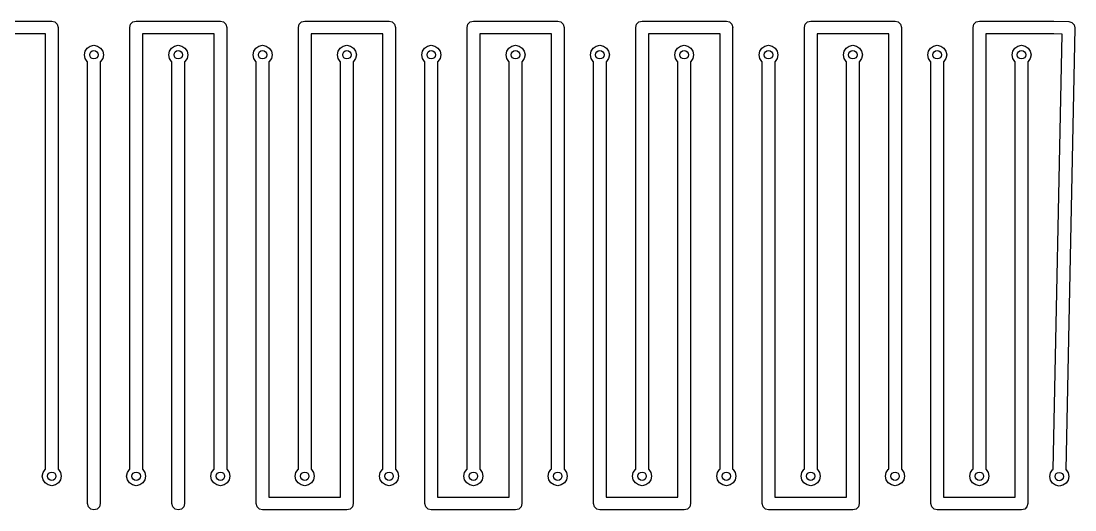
# Model space of a CAD drawing. Extents: x 97 to 314, y -170 to 213.
# Drawn here: x 239.36 to 264.35, y 161.54 to 173.15 of the extents above; entities that cross this region are included whole.
import ezdxf

# ---------------------------------------------------------------- set-up
doc = ezdxf.new("R2010")
doc.units = 0
doc.layers.add('BLACK', color=7, linetype='CONTINUOUS')

msp = doc.modelspace()

# ---------------------------------------------------------------- linework, layer by layer
at = {"layer": 'BLACK', "linetype": 'CONTINUOUS'}
for p, q in [((238.206, 173.145), (240.088, 173.145)), ((240.088, 173.145), (240.163, 173.125)), ((240.163, 173.125), (240.218, 173.07)), ((240.218, 173.07), (240.238, 172.995)), ((240.238, 172.995), (240.238, 172.993)), ((240.238, 172.993), (240.238, 162.51)), ((241.938, 172.995), (241.958, 173.07)), ((241.938, 162.51), (241.938, 172.995)), ((241.958, 173.07), (242.013, 173.125)), ((242.013, 173.125), (242.088, 173.145)), ((242.088, 173.145), (242.088, 173.145)), ((242.088, 173.145), (242.088, 173.145)), ((242.088, 173.145), (244.088, 173.145)), ((244.088, 173.145), (244.163, 173.125)), ((244.163, 173.125), (244.217, 173.07)), ((244.217, 173.07), (244.238, 172.995)), ((244.238, 172.995), (244.237, 172.993)), ((244.237, 172.993), (244.237, 162.51)), ((245.937, 172.995), (245.957, 173.07)), ((245.937, 162.51), (245.937, 172.995)), ((245.957, 173.07), (246.012, 173.125)), ((246.012, 173.125), (246.087, 173.145)), ((246.087, 173.145), (246.087, 173.145)), ((246.087, 173.145), (246.087, 173.145)), ((246.087, 173.145), (248.087, 173.145)), ((248.087, 173.145), (248.162, 173.125)), ((248.162, 173.125), (248.217, 173.07)), ((248.217, 173.07), (248.237, 172.995)), ((248.237, 172.995), (248.236, 172.993)), ((248.236, 172.993), (248.236, 162.51)), ((249.936, 172.995), (249.956, 173.07)), ((249.936, 162.51), (249.936, 172.995)), ((249.956, 173.07), (250.011, 173.125)), ((250.011, 173.125), (250.086, 173.145)), ((250.086, 173.145), (250.086, 173.145)), ((250.086, 173.145), (250.086, 173.145)), ((250.086, 173.145), (252.086, 173.145)), ((252.086, 173.145), (252.161, 173.125)), ((252.161, 173.125), (252.216, 173.07)), ((252.216, 173.07), (252.236, 172.995)), ((252.236, 172.995), (252.235, 172.993)), ((252.235, 172.993), (252.235, 162.51)), ((253.935, 172.995), (253.955, 173.07)), ((253.935, 162.51), (253.935, 172.995)), ((253.955, 173.07), (254.01, 173.125)), ((254.01, 173.125), (254.085, 173.145)), ((254.085, 173.145), (254.085, 173.145)), ((254.085, 173.145), (254.085, 173.145)), ((254.085, 173.145), (256.085, 173.145)), ((256.085, 173.145), (256.16, 173.125)), ((256.16, 173.125), (256.215, 173.07)), ((256.215, 173.07), (256.235, 172.995)), ((256.235, 172.995), (256.234, 172.993)), ((256.234, 172.993), (256.234, 162.51)), ((257.934, 172.995), (257.954, 173.07)), ((257.934, 162.51), (257.934, 172.995)), ((257.954, 173.07), (258.009, 173.125)), ((258.009, 173.125), (258.084, 173.145)), ((258.084, 173.145), (258.085, 173.145)), ((258.085, 173.145), (258.085, 173.145)), ((258.085, 173.145), (260.084, 173.145)), ((260.084, 173.145), (260.159, 173.125)), ((260.159, 173.125), (260.214, 173.07)), ((260.214, 173.07), (260.234, 172.995)), ((260.234, 172.995), (260.234, 172.993)), ((260.234, 172.993), (260.234, 162.51)), ((261.934, 172.995), (261.954, 173.07)), ((261.934, 162.51), (261.934, 172.995)), ((261.954, 173.07), (262.009, 173.125)), ((262.009, 173.125), (262.084, 173.145)), ((262.084, 173.145), (262.084, 173.145)), ((262.084, 173.145), (262.084, 173.145)), ((262.084, 173.145), (263.154, 173.145)), ((263.154, 173.145), (263.154, 173.145)), ((263.154, 173.145), (263.504, 173.144)), ((263.504, 173.144), (263.853, 173.14)), ((263.853, 173.14), (264.202, 173.134)), ((264.349, 172.979), (264.133, 162.5)), ((264.202, 173.134), (264.202, 173.134)), ((264.202, 173.134), (264.202, 173.134)), ((264.202, 173.134), (264.203, 173.134)), ((264.203, 173.134), (264.278, 173.113)), ((264.278, 173.113), (264.331, 173.057)), ((264.331, 173.057), (264.35, 172.981)), ((264.35, 172.981), (264.349, 172.979)), ((239.938, 172.845), (238.253, 172.845)), ((239.938, 162.51), (239.938, 172.845)), ((243.937, 172.845), (242.238, 172.845)), ((242.238, 172.845), (242.238, 162.51)), ((243.937, 162.51), (243.937, 172.845)), ((247.936, 172.845), (246.237, 172.845)), ((246.237, 172.845), (246.237, 162.51)), ((247.936, 162.51), (247.936, 172.845)), ((251.935, 172.845), (250.236, 172.845)), ((250.236, 172.845), (250.236, 162.51)), ((251.935, 162.51), (251.935, 172.845)), ((255.934, 172.845), (254.235, 172.845)), ((254.235, 172.845), (254.235, 162.51)), ((255.934, 162.51), (255.934, 172.845)), ((259.934, 172.845), (258.234, 172.845)), ((258.234, 172.845), (258.234, 162.51)), ((259.934, 162.51), (259.934, 172.845)), ((263.154, 172.845), (262.234, 172.845)), ((262.234, 172.845), (262.234, 162.51)), ((263.155, 172.845), (263.154, 172.845)), ((263.502, 172.844), (263.155, 172.845)), ((263.849, 172.841), (263.502, 172.844)), ((263.833, 162.504), (264.046, 172.837)), ((264.046, 172.837), (263.849, 172.841)), ((240.88, 172.431), (240.929, 172.504)), ((240.929, 172.504), (241.002, 172.553)), ((241.002, 172.553), (241.088, 172.57)), ((241.088, 172.57), (241.174, 172.553)), ((241.174, 172.553), (241.247, 172.504)), ((241.247, 172.504), (241.296, 172.431)), ((242.879, 172.431), (242.928, 172.504)), ((242.928, 172.504), (243.001, 172.553)), ((243.001, 172.553), (243.087, 172.57)), ((243.087, 172.57), (243.173, 172.553)), ((243.173, 172.553), (243.246, 172.504)), ((243.246, 172.504), (243.295, 172.431)), ((244.879, 172.431), (244.928, 172.504)), ((244.928, 172.504), (245.001, 172.553)), ((245.001, 172.553), (245.087, 172.57)), ((245.087, 172.57), (245.173, 172.553)), ((245.173, 172.553), (245.246, 172.504)), ((245.246, 172.504), (245.295, 172.431)), ((246.878, 172.431), (246.927, 172.504)), ((246.927, 172.504), (247, 172.553)), ((247, 172.553), (247.086, 172.57)), ((247.086, 172.57), (247.172, 172.553)), ((247.172, 172.553), (247.245, 172.504)), ((247.245, 172.504), (247.294, 172.431)), ((248.878, 172.431), (248.927, 172.504)), ((248.927, 172.504), (249, 172.553)), ((249, 172.553), (249.086, 172.57)), ((249.086, 172.57), (249.172, 172.553)), ((249.172, 172.553), (249.245, 172.504)), ((249.245, 172.504), (249.294, 172.431)), ((250.877, 172.431), (250.926, 172.504)), ((250.926, 172.504), (250.999, 172.553)), ((250.999, 172.553), (251.085, 172.57)), ((251.085, 172.57), (251.171, 172.553)), ((251.171, 172.553), (251.244, 172.504)), ((251.244, 172.504), (251.293, 172.431)), ((252.877, 172.431), (252.926, 172.504)), ((252.926, 172.504), (252.999, 172.553)), ((252.999, 172.553), (253.085, 172.57)), ((253.085, 172.57), (253.171, 172.553)), ((253.171, 172.553), (253.244, 172.504)), ((253.244, 172.504), (253.293, 172.431)), ((254.877, 172.431), (254.925, 172.504)), ((254.925, 172.504), (254.998, 172.553)), ((254.998, 172.553), (255.084, 172.57)), ((255.084, 172.57), (255.171, 172.553)), ((255.171, 172.553), (255.243, 172.504)), ((255.243, 172.504), (255.292, 172.431)), ((256.877, 172.431), (256.925, 172.504)), ((256.925, 172.504), (256.998, 172.553)), ((256.998, 172.553), (257.084, 172.57)), ((257.084, 172.57), (257.171, 172.553)), ((257.171, 172.553), (257.243, 172.504)), ((257.243, 172.504), (257.292, 172.431)), ((258.876, 172.431), (258.924, 172.504)), ((258.924, 172.504), (258.997, 172.553)), ((258.997, 172.553), (259.084, 172.57)), ((259.084, 172.57), (259.17, 172.553)), ((259.17, 172.553), (259.243, 172.504)), ((259.243, 172.504), (259.291, 172.431)), ((260.876, 172.431), (260.924, 172.504)), ((260.924, 172.504), (260.997, 172.553)), ((260.997, 172.553), (261.084, 172.57)), ((261.084, 172.57), (261.17, 172.553)), ((261.17, 172.553), (261.243, 172.504)), ((261.243, 172.504), (261.291, 172.431)), ((262.876, 172.431), (262.924, 172.504)), ((262.924, 172.504), (262.997, 172.553)), ((262.997, 172.553), (263.084, 172.57)), ((263.084, 172.57), (263.17, 172.553)), ((263.17, 172.553), (263.243, 172.504)), ((263.243, 172.504), (263.291, 172.431)), ((240.863, 172.345), (240.88, 172.431)), ((240.88, 172.259), (240.863, 172.345)), ((240.929, 172.186), (240.88, 172.259)), ((240.938, 172.18), (240.929, 172.186)), ((241.247, 172.186), (241.238, 172.18)), ((241.296, 172.259), (241.247, 172.186)), ((241.296, 172.431), (241.313, 172.345)), ((241.313, 172.345), (241.296, 172.259)), ((242.862, 172.345), (242.879, 172.431)), ((242.879, 172.259), (242.862, 172.345)), ((242.928, 172.186), (242.879, 172.259)), ((242.938, 172.179), (242.928, 172.186)), ((243.246, 172.186), (243.238, 172.181)), ((243.295, 172.259), (243.246, 172.186)), ((243.295, 172.431), (243.312, 172.345)), ((243.312, 172.345), (243.295, 172.259)), ((244.862, 172.345), (244.879, 172.431)), ((244.879, 172.259), (244.862, 172.345)), ((244.928, 172.186), (244.879, 172.259)), ((244.937, 172.18), (244.928, 172.186)), ((245.246, 172.186), (245.237, 172.18)), ((245.295, 172.259), (245.246, 172.186)), ((245.295, 172.431), (245.312, 172.345)), ((245.312, 172.345), (245.295, 172.259)), ((246.861, 172.345), (246.878, 172.431)), ((246.878, 172.259), (246.861, 172.345)), ((246.927, 172.186), (246.878, 172.259)), ((246.937, 172.179), (246.927, 172.186)), ((247.245, 172.186), (247.237, 172.181)), ((247.294, 172.259), (247.245, 172.186)), ((247.294, 172.431), (247.311, 172.345)), ((247.311, 172.345), (247.294, 172.259)), ((248.861, 172.345), (248.878, 172.431)), ((248.878, 172.259), (248.861, 172.345)), ((248.927, 172.186), (248.878, 172.259)), ((248.936, 172.18), (248.927, 172.186)), ((249.245, 172.186), (249.236, 172.18)), ((249.294, 172.259), (249.245, 172.186)), ((249.294, 172.431), (249.311, 172.345)), ((249.311, 172.345), (249.294, 172.259)), ((250.86, 172.345), (250.877, 172.431)), ((250.877, 172.259), (250.86, 172.345)), ((250.926, 172.186), (250.877, 172.259)), ((250.936, 172.179), (250.926, 172.186)), ((251.244, 172.186), (251.236, 172.181)), ((251.293, 172.259), (251.244, 172.186)), ((251.293, 172.431), (251.31, 172.345)), ((251.31, 172.345), (251.293, 172.259)), ((252.86, 172.345), (252.877, 172.431)), ((252.877, 172.259), (252.86, 172.345)), ((252.926, 172.186), (252.877, 172.259)), ((252.935, 172.18), (252.926, 172.186)), ((253.244, 172.186), (253.235, 172.18)), ((253.293, 172.259), (253.244, 172.186)), ((253.293, 172.431), (253.31, 172.345)), ((253.31, 172.345), (253.293, 172.259)), ((254.859, 172.345), (254.877, 172.431)), ((254.877, 172.259), (254.859, 172.345)), ((254.925, 172.186), (254.877, 172.259)), ((254.935, 172.179), (254.925, 172.186)), ((255.243, 172.186), (255.235, 172.181)), ((255.292, 172.259), (255.243, 172.186)), ((255.292, 172.431), (255.309, 172.345)), ((255.309, 172.345), (255.292, 172.259)), ((256.859, 172.345), (256.877, 172.431)), ((256.877, 172.259), (256.859, 172.345)), ((256.925, 172.186), (256.877, 172.259)), ((256.934, 172.18), (256.925, 172.186)), ((257.243, 172.186), (257.234, 172.18)), ((257.292, 172.259), (257.243, 172.186)), ((257.292, 172.431), (257.309, 172.345)), ((257.309, 172.345), (257.292, 172.259)), ((258.859, 172.345), (258.876, 172.431)), ((258.876, 172.259), (258.859, 172.345)), ((258.924, 172.186), (258.876, 172.259)), ((258.934, 172.179), (258.924, 172.186)), ((259.243, 172.186), (259.234, 172.181)), ((259.291, 172.259), (259.243, 172.186)), ((259.291, 172.431), (259.309, 172.345)), ((259.309, 172.345), (259.291, 172.259)), ((260.859, 172.345), (260.876, 172.431)), ((260.876, 172.259), (260.859, 172.345)), ((260.924, 172.186), (260.876, 172.259)), ((260.934, 172.18), (260.924, 172.186)), ((261.243, 172.186), (261.234, 172.18)), ((261.291, 172.259), (261.243, 172.186)), ((261.291, 172.431), (261.309, 172.345)), ((261.309, 172.345), (261.291, 172.259)), ((262.859, 172.345), (262.876, 172.431)), ((262.876, 172.259), (262.859, 172.345)), ((262.924, 172.186), (262.876, 172.259)), ((262.934, 172.18), (262.924, 172.186)), ((263.243, 172.186), (263.234, 172.18)), ((263.291, 172.259), (263.243, 172.186)), ((263.291, 172.431), (263.309, 172.345)), ((263.309, 172.345), (263.291, 172.259)), ((240.938, 161.695), (240.938, 172.18)), ((241.238, 172.18), (241.238, 161.695)), ((242.938, 161.695), (242.938, 172.179)), ((243.238, 172.181), (243.238, 161.695)), ((244.937, 161.695), (244.937, 172.18)), ((245.237, 172.18), (245.237, 161.845)), ((246.937, 161.845), (246.937, 172.179)), ((247.237, 172.181), (247.237, 161.695)), ((248.936, 161.695), (248.936, 172.18)), ((249.236, 172.18), (249.236, 161.845)), ((250.936, 161.845), (250.936, 172.179)), ((251.236, 172.181), (251.236, 161.695)), ((252.935, 161.695), (252.935, 172.18)), ((253.235, 172.18), (253.235, 161.845)), ((254.935, 161.845), (254.935, 172.179)), ((255.235, 172.181), (255.235, 161.695)), ((256.934, 161.695), (256.934, 172.18)), ((257.234, 172.18), (257.234, 161.845)), ((258.934, 161.845), (258.934, 172.179)), ((259.234, 172.181), (259.234, 161.695)), ((260.934, 161.695), (260.934, 172.18)), ((261.234, 172.18), (261.234, 161.845)), ((262.934, 161.845), (262.934, 172.18)), ((263.234, 172.18), (263.234, 161.695)), ((239.88, 162.431), (239.929, 162.504)), ((239.929, 162.504), (239.938, 162.51)), ((240.238, 162.51), (240.247, 162.504)), ((240.247, 162.504), (240.296, 162.431)), ((241.88, 162.431), (241.929, 162.504)), ((241.929, 162.504), (241.938, 162.51)), ((242.238, 162.51), (242.247, 162.504)), ((242.247, 162.504), (242.296, 162.431)), ((243.879, 162.431), (243.928, 162.504)), ((243.928, 162.504), (243.937, 162.51)), ((244.237, 162.51), (244.246, 162.504)), ((244.246, 162.504), (244.295, 162.431)), ((245.879, 162.431), (245.928, 162.504)), ((245.928, 162.504), (245.937, 162.51)), ((246.237, 162.51), (246.246, 162.504)), ((246.246, 162.504), (246.295, 162.431)), ((247.878, 162.431), (247.927, 162.504)), ((247.927, 162.504), (247.936, 162.51)), ((248.236, 162.51), (248.245, 162.504)), ((248.245, 162.504), (248.294, 162.431)), ((249.878, 162.431), (249.927, 162.504)), ((249.927, 162.504), (249.936, 162.51)), ((250.236, 162.51), (250.245, 162.504)), ((250.245, 162.504), (250.294, 162.431)), ((251.877, 162.431), (251.926, 162.504)), ((251.926, 162.504), (251.935, 162.51)), ((252.235, 162.51), (252.244, 162.504)), ((252.244, 162.504), (252.293, 162.431)), ((253.877, 162.431), (253.926, 162.504)), ((253.926, 162.504), (253.935, 162.51)), ((254.235, 162.51), (254.244, 162.504)), ((254.244, 162.504), (254.293, 162.431)), ((255.877, 162.431), (255.925, 162.504)), ((255.925, 162.504), (255.934, 162.51)), ((256.234, 162.51), (256.243, 162.504)), ((256.243, 162.504), (256.292, 162.431)), ((257.877, 162.431), (257.925, 162.504)), ((257.925, 162.504), (257.934, 162.51)), ((258.234, 162.51), (258.243, 162.504)), ((258.243, 162.504), (258.292, 162.431)), ((259.876, 162.431), (259.924, 162.504)), ((259.924, 162.504), (259.934, 162.51)), ((260.234, 162.51), (260.243, 162.504)), ((260.243, 162.504), (260.291, 162.431)), ((261.876, 162.431), (261.924, 162.504)), ((261.924, 162.504), (261.934, 162.51)), ((262.234, 162.51), (262.243, 162.504)), ((262.243, 162.504), (262.291, 162.431)), ((263.772, 162.423), (263.82, 162.496)), ((263.82, 162.496), (263.833, 162.504)), ((264.133, 162.5), (264.139, 162.496)), ((264.139, 162.496), (264.187, 162.423)), ((239.863, 162.345), (239.88, 162.431)), ((239.88, 162.259), (239.863, 162.345)), ((239.929, 162.186), (239.88, 162.259)), ((240.002, 162.137), (239.929, 162.186)), ((240.247, 162.186), (240.174, 162.137)), ((240.296, 162.259), (240.247, 162.186)), ((240.296, 162.431), (240.313, 162.345)), ((240.313, 162.345), (240.296, 162.259)), ((241.863, 162.345), (241.88, 162.431)), ((241.88, 162.259), (241.863, 162.345)), ((241.929, 162.186), (241.88, 162.259)), ((242.002, 162.137), (241.929, 162.186)), ((242.247, 162.186), (242.174, 162.137)), ((242.296, 162.259), (242.247, 162.186)), ((242.296, 162.431), (242.313, 162.345)), ((242.313, 162.345), (242.296, 162.259)), ((243.862, 162.345), (243.879, 162.431)), ((243.879, 162.259), (243.862, 162.345)), ((243.928, 162.186), (243.879, 162.259)), ((244.001, 162.137), (243.928, 162.186)), ((244.246, 162.186), (244.173, 162.137)), ((244.295, 162.259), (244.246, 162.186)), ((244.295, 162.431), (244.312, 162.345)), ((244.312, 162.345), (244.295, 162.259)), ((245.862, 162.345), (245.879, 162.431)), ((245.879, 162.259), (245.862, 162.345)), ((245.928, 162.186), (245.879, 162.259)), ((246.001, 162.137), (245.928, 162.186)), ((246.246, 162.186), (246.173, 162.137)), ((246.295, 162.259), (246.246, 162.186)), ((246.295, 162.431), (246.312, 162.345)), ((246.312, 162.345), (246.295, 162.259)), ((247.861, 162.345), (247.878, 162.431)), ((247.878, 162.259), (247.861, 162.345)), ((247.927, 162.186), (247.878, 162.259)), ((248, 162.137), (247.927, 162.186)), ((248.245, 162.186), (248.172, 162.137)), ((248.294, 162.259), (248.245, 162.186)), ((248.294, 162.431), (248.311, 162.345)), ((248.311, 162.345), (248.294, 162.259)), ((249.861, 162.345), (249.878, 162.431)), ((249.878, 162.259), (249.861, 162.345)), ((249.927, 162.186), (249.878, 162.259)), ((250, 162.137), (249.927, 162.186)), ((250.245, 162.186), (250.172, 162.137)), ((250.294, 162.259), (250.245, 162.186)), ((250.294, 162.431), (250.311, 162.345)), ((250.311, 162.345), (250.294, 162.259)), ((251.86, 162.345), (251.877, 162.431)), ((251.877, 162.259), (251.86, 162.345)), ((251.926, 162.186), (251.877, 162.259)), ((251.999, 162.137), (251.926, 162.186)), ((252.244, 162.186), (252.171, 162.137)), ((252.293, 162.259), (252.244, 162.186)), ((252.293, 162.431), (252.31, 162.345)), ((252.31, 162.345), (252.293, 162.259)), ((253.86, 162.345), (253.877, 162.431)), ((253.877, 162.259), (253.86, 162.345)), ((253.926, 162.186), (253.877, 162.259)), ((253.999, 162.137), (253.926, 162.186)), ((254.244, 162.186), (254.171, 162.137)), ((254.293, 162.259), (254.244, 162.186)), ((254.293, 162.431), (254.31, 162.345)), ((254.31, 162.345), (254.293, 162.259)), ((255.859, 162.345), (255.877, 162.431)), ((255.877, 162.259), (255.859, 162.345)), ((255.925, 162.186), (255.877, 162.259)), ((255.998, 162.137), (255.925, 162.186)), ((256.243, 162.186), (256.171, 162.137)), ((256.292, 162.259), (256.243, 162.186)), ((256.292, 162.431), (256.309, 162.345)), ((256.309, 162.345), (256.292, 162.259)), ((257.859, 162.345), (257.877, 162.431)), ((257.877, 162.259), (257.859, 162.345)), ((257.925, 162.186), (257.877, 162.259)), ((257.998, 162.137), (257.925, 162.186)), ((258.243, 162.186), (258.171, 162.137)), ((258.292, 162.259), (258.243, 162.186)), ((258.292, 162.431), (258.309, 162.345)), ((258.309, 162.345), (258.292, 162.259)), ((259.859, 162.345), (259.876, 162.431)), ((259.876, 162.259), (259.859, 162.345)), ((259.924, 162.186), (259.876, 162.259)), ((259.997, 162.137), (259.924, 162.186)), ((260.243, 162.186), (260.17, 162.137)), ((260.291, 162.259), (260.243, 162.186)), ((260.291, 162.431), (260.309, 162.345)), ((260.309, 162.345), (260.291, 162.259)), ((261.859, 162.345), (261.876, 162.431)), ((261.876, 162.259), (261.859, 162.345)), ((261.924, 162.186), (261.876, 162.259)), ((261.997, 162.137), (261.924, 162.186)), ((262.243, 162.186), (262.17, 162.137)), ((262.291, 162.259), (262.243, 162.186)), ((262.291, 162.431), (262.309, 162.345)), ((262.309, 162.345), (262.291, 162.259)), ((263.754, 162.337), (263.772, 162.423)), ((263.772, 162.251), (263.754, 162.337)), ((263.82, 162.178), (263.772, 162.251)), ((264.187, 162.251), (264.139, 162.178)), ((264.187, 162.423), (264.204, 162.337)), ((264.204, 162.337), (264.187, 162.251)), ((240.088, 162.12), (240.002, 162.137)), ((240.174, 162.137), (240.088, 162.12)), ((242.088, 162.12), (242.002, 162.137)), ((242.174, 162.137), (242.088, 162.12)), ((244.087, 162.12), (244.001, 162.137)), ((244.173, 162.137), (244.087, 162.12)), ((246.087, 162.12), (246.001, 162.137)), ((246.173, 162.137), (246.087, 162.12)), ((248.086, 162.12), (248, 162.137)), ((248.172, 162.137), (248.086, 162.12)), ((250.086, 162.12), (250, 162.137)), ((250.172, 162.137), (250.086, 162.12)), ((252.085, 162.12), (251.999, 162.137)), ((252.171, 162.137), (252.085, 162.12)), ((254.085, 162.12), (253.999, 162.137)), ((254.171, 162.137), (254.085, 162.12)), ((256.084, 162.12), (255.998, 162.137)), ((256.171, 162.137), (256.084, 162.12)), ((258.084, 162.12), (257.998, 162.137)), ((258.171, 162.137), (258.084, 162.12)), ((260.084, 162.12), (259.997, 162.137)), ((260.17, 162.137), (260.084, 162.12)), ((262.084, 162.12), (261.997, 162.137)), ((262.17, 162.137), (262.084, 162.12)), ((263.893, 162.129), (263.82, 162.178)), ((263.979, 162.112), (263.893, 162.129)), ((264.066, 162.129), (263.979, 162.112)), ((264.139, 162.178), (264.066, 162.129)), ((240.958, 161.62), (240.938, 161.695)), ((241.238, 161.695), (241.218, 161.62)), ((242.958, 161.62), (242.938, 161.695)), ((243.238, 161.695), (243.218, 161.62)), ((244.957, 161.62), (244.937, 161.695)), ((245.237, 161.845), (246.937, 161.845)), ((247.237, 161.695), (247.217, 161.62)), ((248.956, 161.62), (248.936, 161.695)), ((249.236, 161.845), (250.936, 161.845)), ((251.236, 161.695), (251.216, 161.62)), ((252.955, 161.62), (252.935, 161.695)), ((253.235, 161.845), (254.935, 161.845)), ((255.235, 161.695), (255.215, 161.62)), ((256.954, 161.62), (256.934, 161.695)), ((257.234, 161.845), (258.934, 161.845)), ((259.234, 161.695), (259.214, 161.62)), ((260.954, 161.62), (260.934, 161.695)), ((261.234, 161.845), (262.934, 161.845)), ((263.234, 161.695), (263.213, 161.62)), ((241.013, 161.565), (240.958, 161.62)), ((241.088, 161.545), (241.013, 161.565)), ((241.163, 161.565), (241.088, 161.545)), ((241.218, 161.62), (241.163, 161.565)), ((243.013, 161.565), (242.958, 161.62)), ((243.088, 161.545), (243.013, 161.565)), ((243.163, 161.565), (243.088, 161.545)), ((243.218, 161.62), (243.163, 161.565)), ((245.012, 161.565), (244.957, 161.62)), ((245.087, 161.545), (245.012, 161.565)), ((245.087, 161.545), (245.087, 161.545)), ((247.087, 161.545), (245.087, 161.545)), ((245.087, 161.545), (245.087, 161.545)), ((247.162, 161.565), (247.087, 161.545)), ((247.217, 161.62), (247.162, 161.565)), ((249.011, 161.565), (248.956, 161.62)), ((249.086, 161.545), (249.011, 161.565)), ((249.086, 161.545), (249.086, 161.545)), ((249.087, 161.545), (249.086, 161.545)), ((251.086, 161.545), (249.087, 161.545)), ((251.161, 161.565), (251.086, 161.545)), ((251.216, 161.62), (251.161, 161.565)), ((253.01, 161.565), (252.955, 161.62)), ((253.085, 161.545), (253.01, 161.565)), ((253.085, 161.545), (253.085, 161.545)), ((253.086, 161.545), (253.085, 161.545)), ((255.085, 161.545), (253.086, 161.545)), ((255.16, 161.565), (255.085, 161.545)), ((255.215, 161.62), (255.16, 161.565)), ((257.009, 161.565), (256.954, 161.62)), ((257.084, 161.545), (257.009, 161.565)), ((257.085, 161.545), (257.084, 161.545)), ((259.084, 161.545), (257.085, 161.545)), ((257.085, 161.545), (257.085, 161.545)), ((259.159, 161.565), (259.084, 161.545)), ((259.214, 161.62), (259.159, 161.565)), ((261.009, 161.565), (260.954, 161.62)), ((261.084, 161.545), (261.009, 161.565)), ((261.084, 161.545), (261.084, 161.545)), ((263.084, 161.545), (261.084, 161.545)), ((261.084, 161.545), (261.084, 161.545)), ((263.159, 161.565), (263.084, 161.545)), ((263.213, 161.62), (263.159, 161.565))]:
    msp.add_line(p, q, dxfattribs=at)
at = {"layer": 'BLACK'}
for centre in [(241.088, 172.345), (243.087, 172.345), (245.087, 172.345), (247.086, 172.345), (249.086, 172.345), (251.085, 172.345), (253.085, 172.345), (255.084, 172.345), (257.084, 172.345), (259.084, 172.345), (261.084, 172.345), (263.084, 172.345), (240.088, 162.345), (242.088, 162.345), (244.087, 162.345), (246.087, 162.345), (248.086, 162.345), (250.086, 162.345), (252.085, 162.345), (254.085, 162.345), (256.084, 162.345), (258.084, 162.345), (260.084, 162.345), (262.084, 162.345), (263.979, 162.337)]:
    msp.add_circle(centre, 0.1, dxfattribs=at)

doc.saveas('drawing.dxf')
